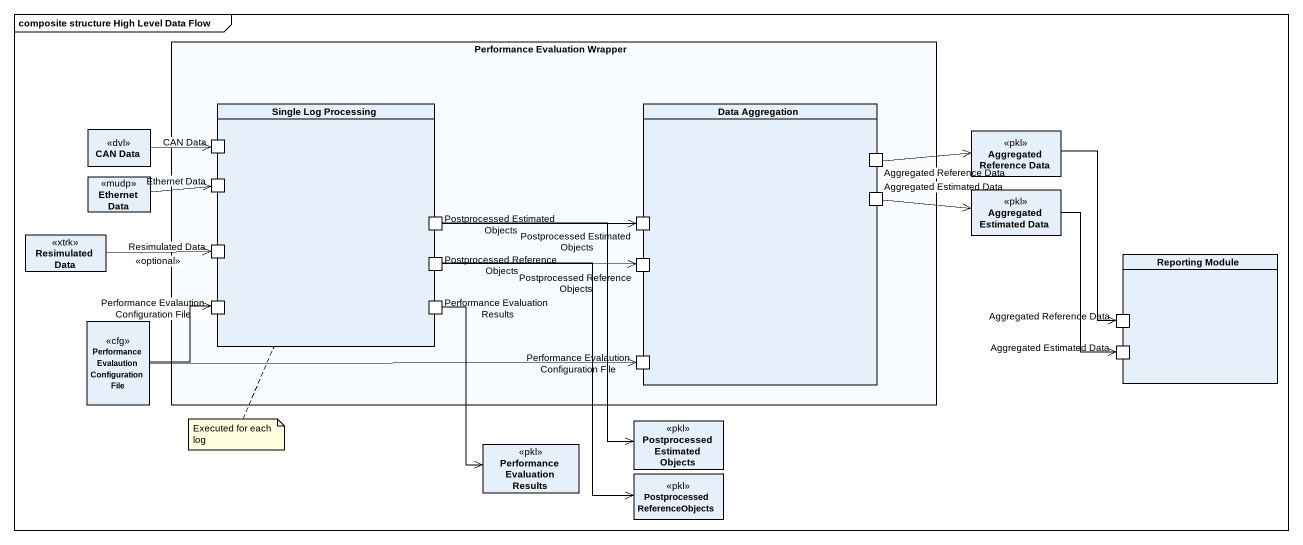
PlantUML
@startuml
mainframe composite structure High Level Data Flow
rectangle "Performance Evaluation Wrapper" as Performance_Evaluation {
  rectangle "Single Log Processing" as Single_Log_Processing {
    port "CAN Data" as CAN_Data_2 <<dvl>>
    port "Ethernet Data" as Ethernet_Data_2 <<mudp>>
    port "Postprocessed Estimated Objects" as Postprocessed_Estimated <<obj>>
    port "Resimulated Data" as Resimulated_Data_2 <<xtrk>>
    port "Postprocessed Reference Objects" as Postprocessed_Reference <<obj>>
    port "Performance Evalaution Configuration File" as Performance_Evalaution_2 <<cfg>>
    port "Performance Evaluation Results" as Performance_Evaluation_2 <<obj>>
  }
  rectangle "Data Aggregation" as Data_Aggregation {
    port "Aggregated Reference Data" as Aggregated_Reference_Data <<Pandas DataFrame>>
    port "Aggregated Estimated Data" as Aggregated_Estimated_Data <<Pandas DataFrame>>
    port "Postprocessed Estimated Objects" as Postprocessed_Estimated_2 <<obj>>
    port "Postprocessed Reference Objects" as Postprocessed_Reference_2 <<obj>>
    port "Performance Evalaution Configuration File" as Performance_Evalaution_3 <<cfg>>
  }
}
rectangle "CAN Data" as CAN_Data <<dvl>>
rectangle "Aggregated Reference Data" as Aggregated_Reference_Data_2 <<pkl>>
rectangle "Ethernet Data" as Ethernet_Data <<mudp>>
rectangle "Aggregated Estimated Data" as Aggregated_Estimated_Data_2 <<pkl>>
rectangle "Resimulated Data" as Resimulated_Data <<xtrk>>
rectangle "Reporting Module" as Reporting_Module {
  port "Aggregated Reference Data" as Aggregated_Reference_Data_3 <<Pandas DataFrame>>
  port "Aggregated Estimated Data" as Aggregated_Estimated_Data_3 <<Pandas DataFrame>>
}
rectangle "Performance Evalaution Configuration File" as Performance_Evalaution <<cfg>>
rectangle "Performance Evaluation Results" as Performance_Evaluation_3 <<pkl>>
rectangle "Postprocessed Estimated Objects" as Postprocessed_Estimated_3 <<pkl>>
rectangle "Postprocessed ReferenceObjects" as Postprocessed <<pkl>>
CAN_Data -right-> CAN_Data_2
Aggregated_Reference_Data -right-> Aggregated_Reference_Data_2
Aggregated_Reference_Data_2 --> Aggregated_Reference_Data_3
Ethernet_Data -right-> Ethernet_Data_2
Aggregated_Estimated_Data -right-> Aggregated_Estimated_Data_2
Aggregated_Estimated_Data_2 --> Aggregated_Estimated_Data_3
Resimulated_Data -right-> Resimulated_Data_2 : <<optional>>
Postprocessed_Estimated -right-> Postprocessed_Estimated_2
Postprocessed_Estimated --> Postprocessed_Estimated_3
Postprocessed_Reference -right-> Postprocessed_Reference_2
Postprocessed_Reference --> Postprocessed
Performance_Evalaution -right-> Performance_Evalaution_2
Performance_Evalaution -right-> Performance_Evalaution_3
Performance_Evaluation_2 --> Performance_Evaluation_3
note bottom of Single_Log_Processing : Executed for each log
@enduml
